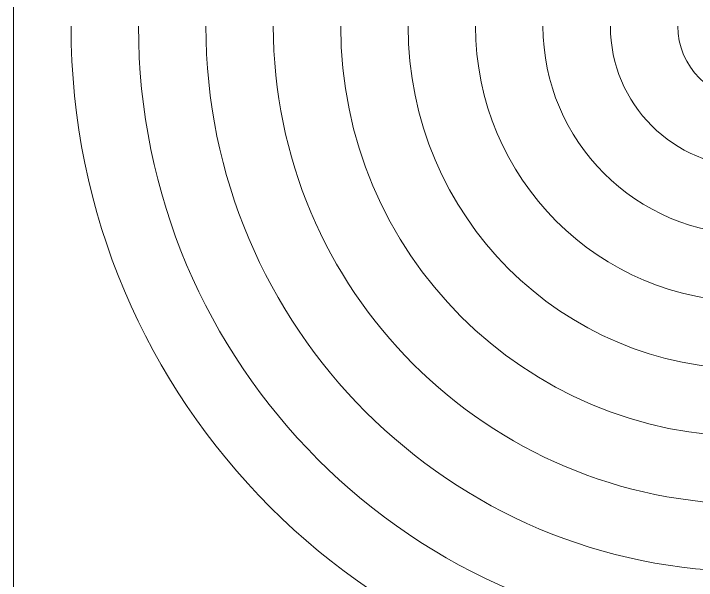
# Model space of a CAD drawing. Header units: inches. Extents: x 0.86 to 4.8, y -4.42 to -0.47.
# Drawn here: x 0.859 to 2.687, y -3.584 to -2.067 of the extents above; entities that cross this region are included whole.
import ezdxf

# ---------------------------------------------------------------- set-up
doc = ezdxf.new("R2010")
doc.units = ezdxf.units.IN
doc.header["$MEASUREMENT"] = 0
doc.layers.add('Layer 1', color=7, linetype='Continuous')

# ---------------------------------------------------------------- blocks, each defined once
blk = doc.blocks.new('block 4')
at = {"layer": 'Layer 1', "lineweight": 0}
for points in [[(4.1143, -2.1002), (4.1143, -2.8072), (3.5412, -3.3804), (2.8341, -3.3804), (2.127, -3.3804), (1.5539, -2.8072), (1.5539, -2.1002)], [(3.9337, -2.1002), (3.9337, -2.7075), (3.4414, -3.1998), (2.8341, -3.1998), (2.2267, -3.1998), (1.7344, -2.7075), (1.7344, -2.1002)], [(3.7531, -2.1002), (3.7531, -2.6078), (3.3417, -3.0192), (2.8341, -3.0192), (2.3264, -3.0192), (1.915, -2.6078), (1.915, -2.1002)], [(3.5726, -2.1002), (3.5726, -2.508), (3.242, -2.8387), (2.8341, -2.8387), (2.4262, -2.8387), (2.0955, -2.508), (2.0955, -2.1002)], [(3.392, -2.1002), (3.392, -2.4083), (3.1422, -2.6581), (2.8341, -2.6581), (2.5259, -2.6581), (2.2761, -2.4083), (2.2761, -2.1002)], [(3.2115, -2.1002), (3.2115, -2.3086), (3.0425, -2.4776), (2.8341, -2.4776), (2.6256, -2.4776), (2.4567, -2.3086), (2.4567, -2.1002)], [(3.0309, -2.1001), (3.0309, -2.2089), (2.9428, -2.297), (2.8341, -2.297), (2.7253, -2.297), (2.6372, -2.2089), (2.6372, -2.1001)]]:
    blk.add_open_spline(points, degree=3, knots=[0, 0, 0, 0, 1, 1, 1, 2, 2, 2, 2], dxfattribs=at)
blk = doc.blocks.new('block 15')
at = {"layer": 'Layer 1', "color": 240, "lineweight": 5, "true_color": 0xed1f24}
blk.add_lwpolyline([(4.7956, -4.4213), (0.8585, -4.4213), (0.8585, -0.4672), (4.7956, -0.4672), (4.7956, -4.4213)], dxfattribs=at)

msp = doc.modelspace()

# ---------------------------------------------------------------- linework, layer by layer
at = {"layer": 'Layer 1', "color": 175, "lineweight": 5, "true_color": 0x3852a4}
msp.add_open_spline([(4.6559, -2.1002), (4.6559, -3.1064), (3.8404, -3.9221), (2.8341, -3.9221), (1.8278, -3.9221), (1.0122, -3.1064), (1.0122, -2.1002)], degree=3, knots=[0, 0, 0, 0, 1, 1, 1, 2, 2, 2, 2], dxfattribs=at)
at = {"layer": 'Layer 1', "color": 2, "lineweight": 5, "true_color": 0xf6eb13}
msp.add_open_spline([(4.4754, -2.1002), (4.4754, -3.0066), (3.7406, -3.7415), (2.8341, -3.7415), (1.9275, -3.7415), (1.1928, -3.0066), (1.1928, -2.1002)], degree=3, knots=[0, 0, 0, 0, 1, 1, 1, 2, 2, 2, 2], dxfattribs=at)
at = {"layer": 'Layer 1', "color": 93, "lineweight": 5, "true_color": 0x69bd45}
msp.add_open_spline([(4.2948, -2.1002), (4.2948, -2.9069), (3.6409, -3.5609), (2.8341, -3.5609), (2.0272, -3.5609), (1.3733, -2.9069), (1.3733, -2.1002)], degree=3, knots=[0, 0, 0, 0, 1, 1, 1, 2, 2, 2, 2], dxfattribs=at)

# ---------------------------------------------------------------- block references
at = {"layer": 'Layer 1'}
for name in ['block 15', 'block 4']:
    msp.add_blockref(name, (0, 0), dxfattribs=at)

doc.saveas('drawing.dxf')
